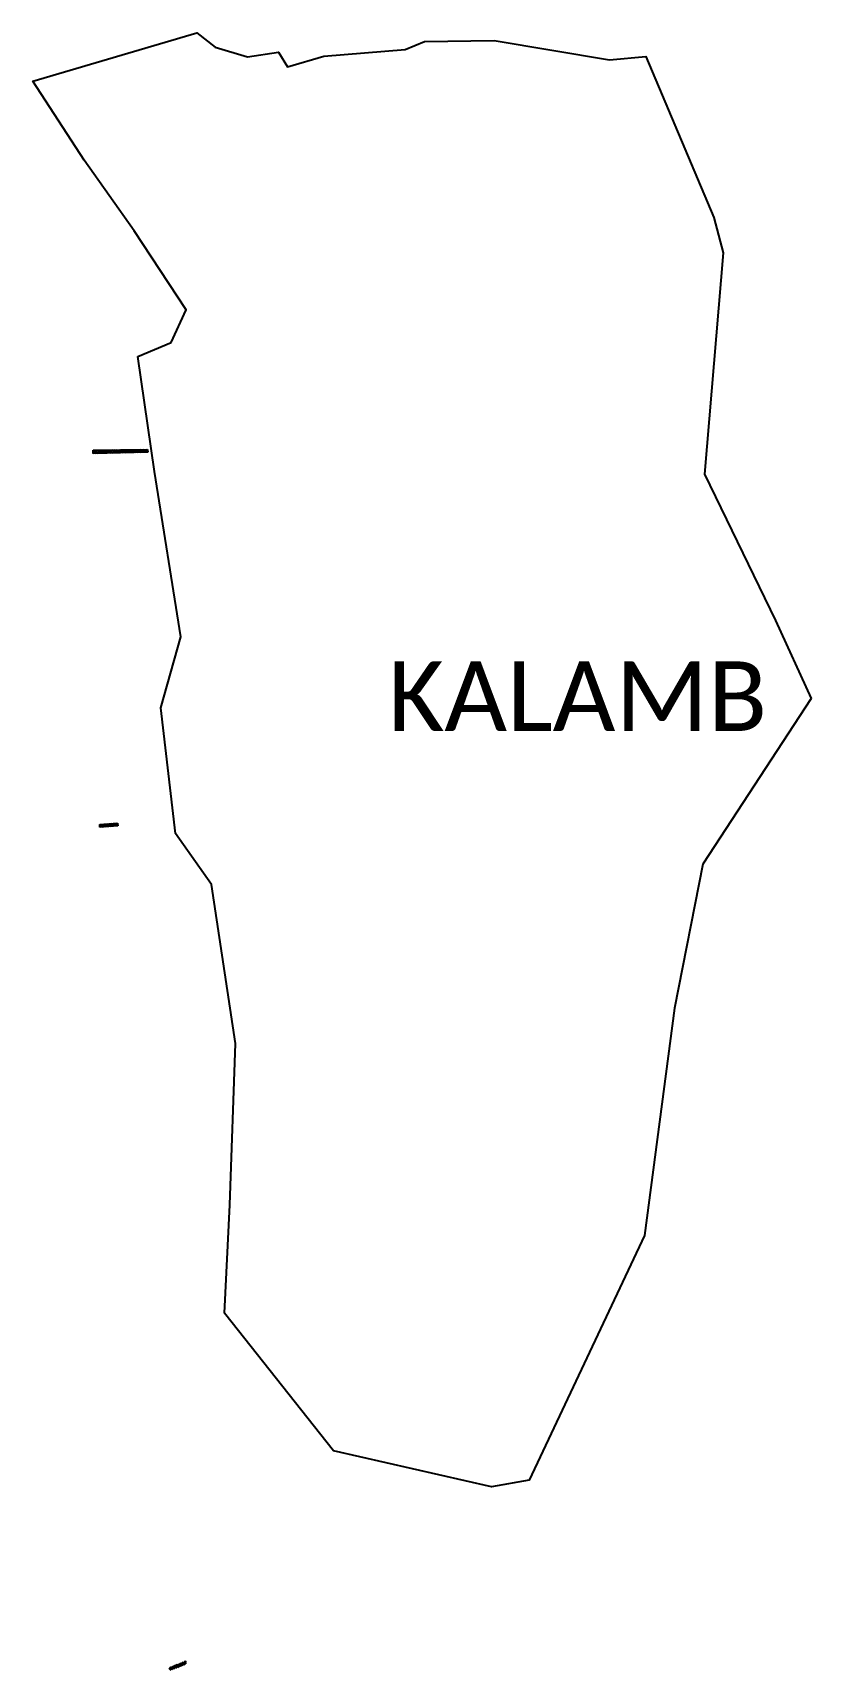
# Model space of a CAD drawing. Header units: metres. Extents: x 264685 to 266124, y 2146163 to 2149191.
import ezdxf

# ---------------------------------------------------------------- set-up
doc = ezdxf.new("R2010")
doc.units = ezdxf.units.M
for name, color, linetype in [('JETTY', 51, 'Continuous'), ('JETTY HATCH', 210, 'Continuous'), ('village', 3, 'Continuous'), ('VILLAGE NAME', 250, 'Continuous')]:
    doc.layers.add(name, color=color, linetype=linetype)
doc.styles.get("Standard").update_dxf_attribs({"font": 'simplex.shx'})

msp = doc.modelspace()

# ---------------------------------------------------------------- hatches: boundary and pattern name
at = {"layer": 'JETTY HATCH'}
h = msp.add_hatch(dxfattribs=at)
h.set_pattern_fill('ANSI37', color=256, scale=0.5)
h.paths.add_polyline_path([(264967.8, 2146180.8), (264969.6, 2146176.3), (264962.4, 2146172.1), (264949.7, 2146167.2), (264939.1, 2146163.2), (264937.1, 2146167.9), (264947.3, 2146172.1), (264957.7, 2146176.2), (264963.3, 2146178.7)])

# ---------------------------------------------------------------- linework, layer by layer
at = {"layer": 'JETTY'}
for p, q in [((264796.5, 2148413.2), (264796.6, 2148419.2)), ((264897.5, 2148415.6), (264796.5, 2148413.2)), ((264796.6, 2148419.2), (264897.1, 2148420.3)), ((264897.1, 2148420.3), (264897.5, 2148415.6)), ((264808.9, 2147727), (264841.7, 2147729.5)), ((264841.7, 2147729.5), (264842.2, 2147724.6)), ((264809.2, 2147721.9), (264808.9, 2147727)), ((264842.2, 2147724.6), (264809.2, 2147721.9))]:
    msp.add_line(p, q, dxfattribs=at)
at = {"layer": 'JETTY', "const_width": 0.1, "flags": 128}
msp.add_lwpolyline([(264967.8, 2146180.8), (264969.6, 2146176.3), (264962.4, 2146172.1), (264949.7, 2146167.2), (264939.1, 2146163.2), (264937.1, 2146167.9), (264947.3, 2146172.1), (264957.7, 2146176.2), (264963.3, 2146178.7)], close=True, dxfattribs=at)
at = {"layer": 'JETTY HATCH', "linetype": 'Continuous'}
for p, q in [((264796.5, 2148414.2), (264801.6, 2148419.3)), ((264797.2, 2148413.2), (264796.5, 2148413.8)), ((264796.6, 2148418.8), (264797, 2148419.2)), ((264801.5, 2148413.3), (264796.6, 2148418.3)), ((264800, 2148413.3), (264806.1, 2148419.3)), ((264805.9, 2148413.4), (264800.1, 2148419.3)), ((264810.3, 2148413.5), (264804.5, 2148419.3)), ((264804.6, 2148413.4), (264810.7, 2148419.4)), ((264814.7, 2148413.6), (264808.9, 2148419.4)), ((264809.2, 2148413.5), (264815.2, 2148419.4)), ((264819.1, 2148413.7), (264813.4, 2148419.4)), ((264813.8, 2148413.6), (264819.7, 2148419.5)), ((264823.5, 2148413.8), (264817.8, 2148419.5)), ((264818.4, 2148413.7), (264824.3, 2148419.5)), ((264827.9, 2148413.9), (264822.3, 2148419.5)), ((264823, 2148413.8), (264828.8, 2148419.6)), ((264832.2, 2148414), (264826.7, 2148419.5)), ((264827.6, 2148413.9), (264833.3, 2148419.6)), ((264836.6, 2148414.1), (264831.2, 2148419.6)), ((264832.2, 2148414), (264837.9, 2148419.7)), ((264841, 2148414.2), (264835.6, 2148419.6)), ((264836.8, 2148414.1), (264842.4, 2148419.7)), ((264845.4, 2148414.3), (264840, 2148419.7)), ((264841.4, 2148414.2), (264847, 2148419.8)), ((264849.8, 2148414.4), (264844.5, 2148419.7)), ((264846, 2148414.3), (264851.5, 2148419.8)), ((264854.2, 2148414.5), (264848.9, 2148419.8)), ((264850.6, 2148414.5), (264856, 2148419.9)), ((264858.6, 2148414.6), (264853.4, 2148419.8)), ((264855.2, 2148414.6), (264860.6, 2148419.9)), ((264862.9, 2148414.8), (264857.8, 2148419.9)), ((264859.8, 2148414.7), (264865.1, 2148419.9)), ((264867.3, 2148414.9), (264862.3, 2148419.9)), ((264864.4, 2148414.8), (264869.6, 2148420)), ((264871.7, 2148415), (264866.7, 2148420)), ((264869, 2148414.9), (264874.2, 2148420)), ((264876.1, 2148415.1), (264871.2, 2148420)), ((264873.6, 2148415), (264878.7, 2148420.1)), ((264880.5, 2148415.2), (264875.6, 2148420.1)), ((264878.2, 2148415.1), (264883.3, 2148420.1)), ((264884.9, 2148415.3), (264880, 2148420.1)), ((264882.8, 2148415.2), (264887.8, 2148420.2)), ((264889.3, 2148415.4), (264884.5, 2148420.2)), ((264887.4, 2148415.3), (264892.3, 2148420.2)), ((264893.6, 2148415.5), (264888.9, 2148420.2)), ((264892, 2148415.4), (264896.9, 2148420.3)), ((264897.4, 2148416.2), (264893.4, 2148420.2)), ((264896.6, 2148415.6), (264897.4, 2148416.3)), ((264823.8, 2147723.1), (264829.3, 2147728.6)), ((264828.7, 2147723.5), (264834.2, 2147728.9)), ((264835.3, 2147724), (264830.6, 2147728.7)), ((264833.6, 2147723.9), (264839, 2147729.3)), ((264839.4, 2147724.3), (264834.8, 2147729)), ((264842.1, 2147726.2), (264838.9, 2147729.3)), ((264809, 2147726.2), (264809.9, 2147727.1)), ((264809.2, 2147722), (264814.7, 2147727.5)), ((264810.3, 2147722), (264809.2, 2147723.2)), ((264814.5, 2147722.4), (264809.7, 2147727.1)), ((264818.6, 2147722.7), (264813.9, 2147727.4)), ((264814.1, 2147722.3), (264819.6, 2147727.8)), ((264822.8, 2147723), (264818.1, 2147727.7)), ((264818.9, 2147722.7), (264824.4, 2147728.2)), ((264826.9, 2147723.4), (264822.2, 2147728)), ((264831.1, 2147723.7), (264826.4, 2147728.4)), ((264838.5, 2147724.3), (264841.9, 2147727.7))]:
    msp.add_line(p, q, dxfattribs=at)
at = {"layer": 'village', "flags": 128}
msp.add_lwpolyline([(264879.6, 2148592.3), (264940.9, 2148618.4)], dxfattribs=at)
at = {"layer": 'village', "color": 3, "true_color": 0x00ff00}
for points in [[(264940.9, 2148618.4, 0), (264968.4, 2148678.8, 0), (264872.8, 2148824.8, 0), (264779.8, 2148955.6, 0), (264685.1, 2149101.9, 0), (264988.3, 2149191.1, 0), (265022.5, 2149164.7, 0), (265081.9, 2149146.7, 0), (265139.4, 2149155.1, 0), (265155.8, 2149128.4, 0), (265223, 2149147.9, 0), (265373.7, 2149160.1, 0), (265409.4, 2149174.9, 0), (265538.2, 2149176.8, 0), (265751, 2149140.8, 0), (265818.4, 2149147.5, 0), (265944.1, 2148849.5, 0), (265961.6, 2148784, 0), (265927.1, 2148374.8, 0), (266058.3, 2148104.2, 0), (266124.2, 2147960.1, 0)], [(266124.2, 2147960.1, 0), (265923.8, 2147653.8, 0), (265871.6, 2147387.3, 0), (265815.7, 2146967.3, 0), (265603, 2146514.5, 0), (265533.3, 2146502.6, 0), (265241.2, 2146568.8, 0), (265039.3, 2146823.2, 0), (265049.5, 2147023.8, 0), (265060.1, 2147322.3, 0), (265015.6, 2147615.9, 0), (264949.1, 2147710.7, 0), (264921.6, 2147942.9, 0), (264958.9, 2148074.3, 0), (264910.1, 2148379.9, 0), (264879.6, 2148592.3, 0)]]:
    msp.add_polyline3d(points, dxfattribs=at)

# ---------------------------------------------------------------- texts
at = {"layer": 'VILLAGE NAME', "insert": (265341.7, 2148028.7), "char_height": 128.647, "attachment_point": 1}
msp.add_mtext_dynamic_manual_height_columns('{\\fCalibri|b0|i0|c0|p34;KALAMB}', width=1149.767, gutter_width=643.2, heights=[0], dxfattribs=at)

doc.saveas('drawing.dxf')
